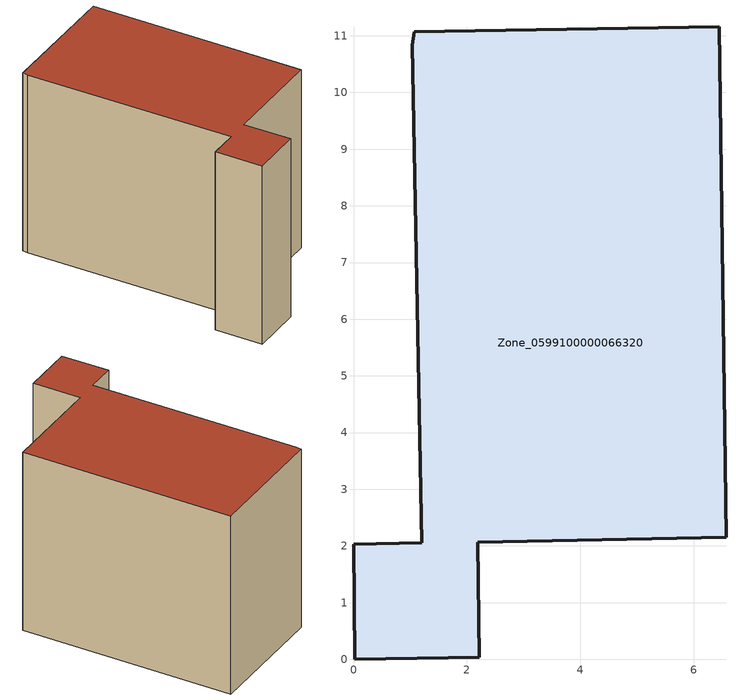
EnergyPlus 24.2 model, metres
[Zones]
Zone_0599100000066320
 floor ground (C_G): 2.19,2.07 2.22,0.04 0.03,0 0,2.03 1.2,2.05 1.03,10.83 1.07,11.07 6.45,11.16 6.57,2.15 z0
 wall outside (C_F): 0,2.03 0.03,0 2.22,0.04 2.19,2.07 6.57,2.15 6.45,11.16 1.07,11.07 1.03,10.83 1.2,2.05 0,2.03 z0:7.93
 roof outside (C_R): 6.45,11.16 1.07,11.07 1.03,10.83 1.2,2.05 0,2.03 0.03,0 2.22,0.04 2.19,2.07 6.57,2.15 z7.93
[BUILDING]
Pand.0599100000066320: North Axis=0; Terrain=City; Loads Convergence Tolerance Value=0.04; Temperature Convergence Tolerance Value=0.4; Solar Distribution=FullExterior; Maximum Number of Warmup Days=25; Minimum Number of Warmup Days=1
[Site:Location]
Rotterdam.The.Hague.AP_ZH_NLD Design_Conditions: Latitude=51.96; Longitude=4.45; Time Zone=1; Elevation=-4.5
[SITE:GROUNDTEMPERATURE:BUILDINGSURFACE]
18, 18, 18, 18, 18, 18, 18, 18, 18, 18, 18, 18
[MATERIAL] Thermal Absorptance=0.9; Solar Absorptance=0.7; Visible Absorptance=0.7
Name | Roughness | Thickness | Conductivity | Density | Specific Heat
G.TI.1975-1991 | MediumSmooth | 0.15 | 0.288461 | 540 | 1210
F.TI.1975-1991 | Rough | 0.3 | 0.230769 | 1920 | 840
R.TI.1975-1991 | MediumRough | 0.2 | 0.153846 | 1500 | 1000
[CONSTRUCTION]
C_G: G.TI.1975-1991
C_F: F.TI.1975-1991
C_R: R.TI.1975-1991
[ZONE]
Zone_0599100000066320: Type=1; Multiplier=1; Ceiling Height=Autocalculate; Volume=Autocalculate; Floor Area=autocalculate; Part of Total Floor Area=Yes
[ZONEINFILTRATION:DESIGNFLOWRATE]
Infil_Zone_0599100000066320: Zone or ZoneList or Space or SpaceList=Zone_0599100000066320; Schedule=AlwaysOn; Design Flow Rate Calculation Method=Flow/Area; Flow Rate per Floor Area=0.003; Constant Term Coefficient=1; Temperature Term Coefficient=0; Velocity Term Coefficient=0; Velocity Squared Term Coefficient=0
[HVACTEMPLATE:ZONE:IDEALLOADSAIRSYSTEM]
Zone_0599100000066320: Maximum Heating Supply Air Temperature=50; Minimum Cooling Supply Air Temperature=13; Maximum Heating Supply Air Humidity Ratio=0.0156; Minimum Cooling Supply Air Humidity Ratio=0.0077; Heating Limit=NoLimit; Cooling Limit=NoLimit; Dehumidification Control Type=ConstantSensibleHeatRatio; Cooling Sensible Heat Ratio=0.7; Dehumidification Setpoint=60; Humidification Control Type=None; Humidification Setpoint=30; Outdoor Air Method=None; Outdoor Air Flow Rate per Person=0.00944; Outdoor Air Flow Rate per Zone Floor Area=0; Outdoor Air Flow Rate per Zone=0; Demand Controlled Ventilation Type=None; Outdoor Air Economizer Type=NoEconomizer; Heat Recovery Type=None; Sensible Heat Recovery Effectiveness=0.7; Latent Heat Recovery Effectiveness=0.65
[ZONECONTROL:THERMOSTAT]
ThermostatControl_Zone_0599100000066320: Zone or ZoneList=Zone_0599100000066320; Control Type Schedule=DualSetpointControlType; Control 1=Thermostat_Zone_0599100000066320; Temperature Difference Between Cutout And Setpoint=0
[THERMOSTATSETPOINT:DUALSETPOINT]
Thermostat_Zone_0599100000066320: Heating Setpoint Temperature Schedule=HeatingSetpoint_Zone_0599100000066320; Cooling Setpoint Temperature Schedule=CoolingSetpoint_Zone_0599100000066320
[SCHEDULE:COMPACT]
HeatingSetpoint_Zone_0599100000066320: Through: 12/31, For: AllDays, Until: 24:00, 21
CoolingSetpoint_Zone_0599100000066320: Through: 12/31, For: AllDays, Until: 24:00, 24
DualSetpointControlType: Through: 12/31, For: AllDays, Until: 24:00, 4
AlwaysOn: Through: 12/31, For: AllDays, Until: 24:00, 1
